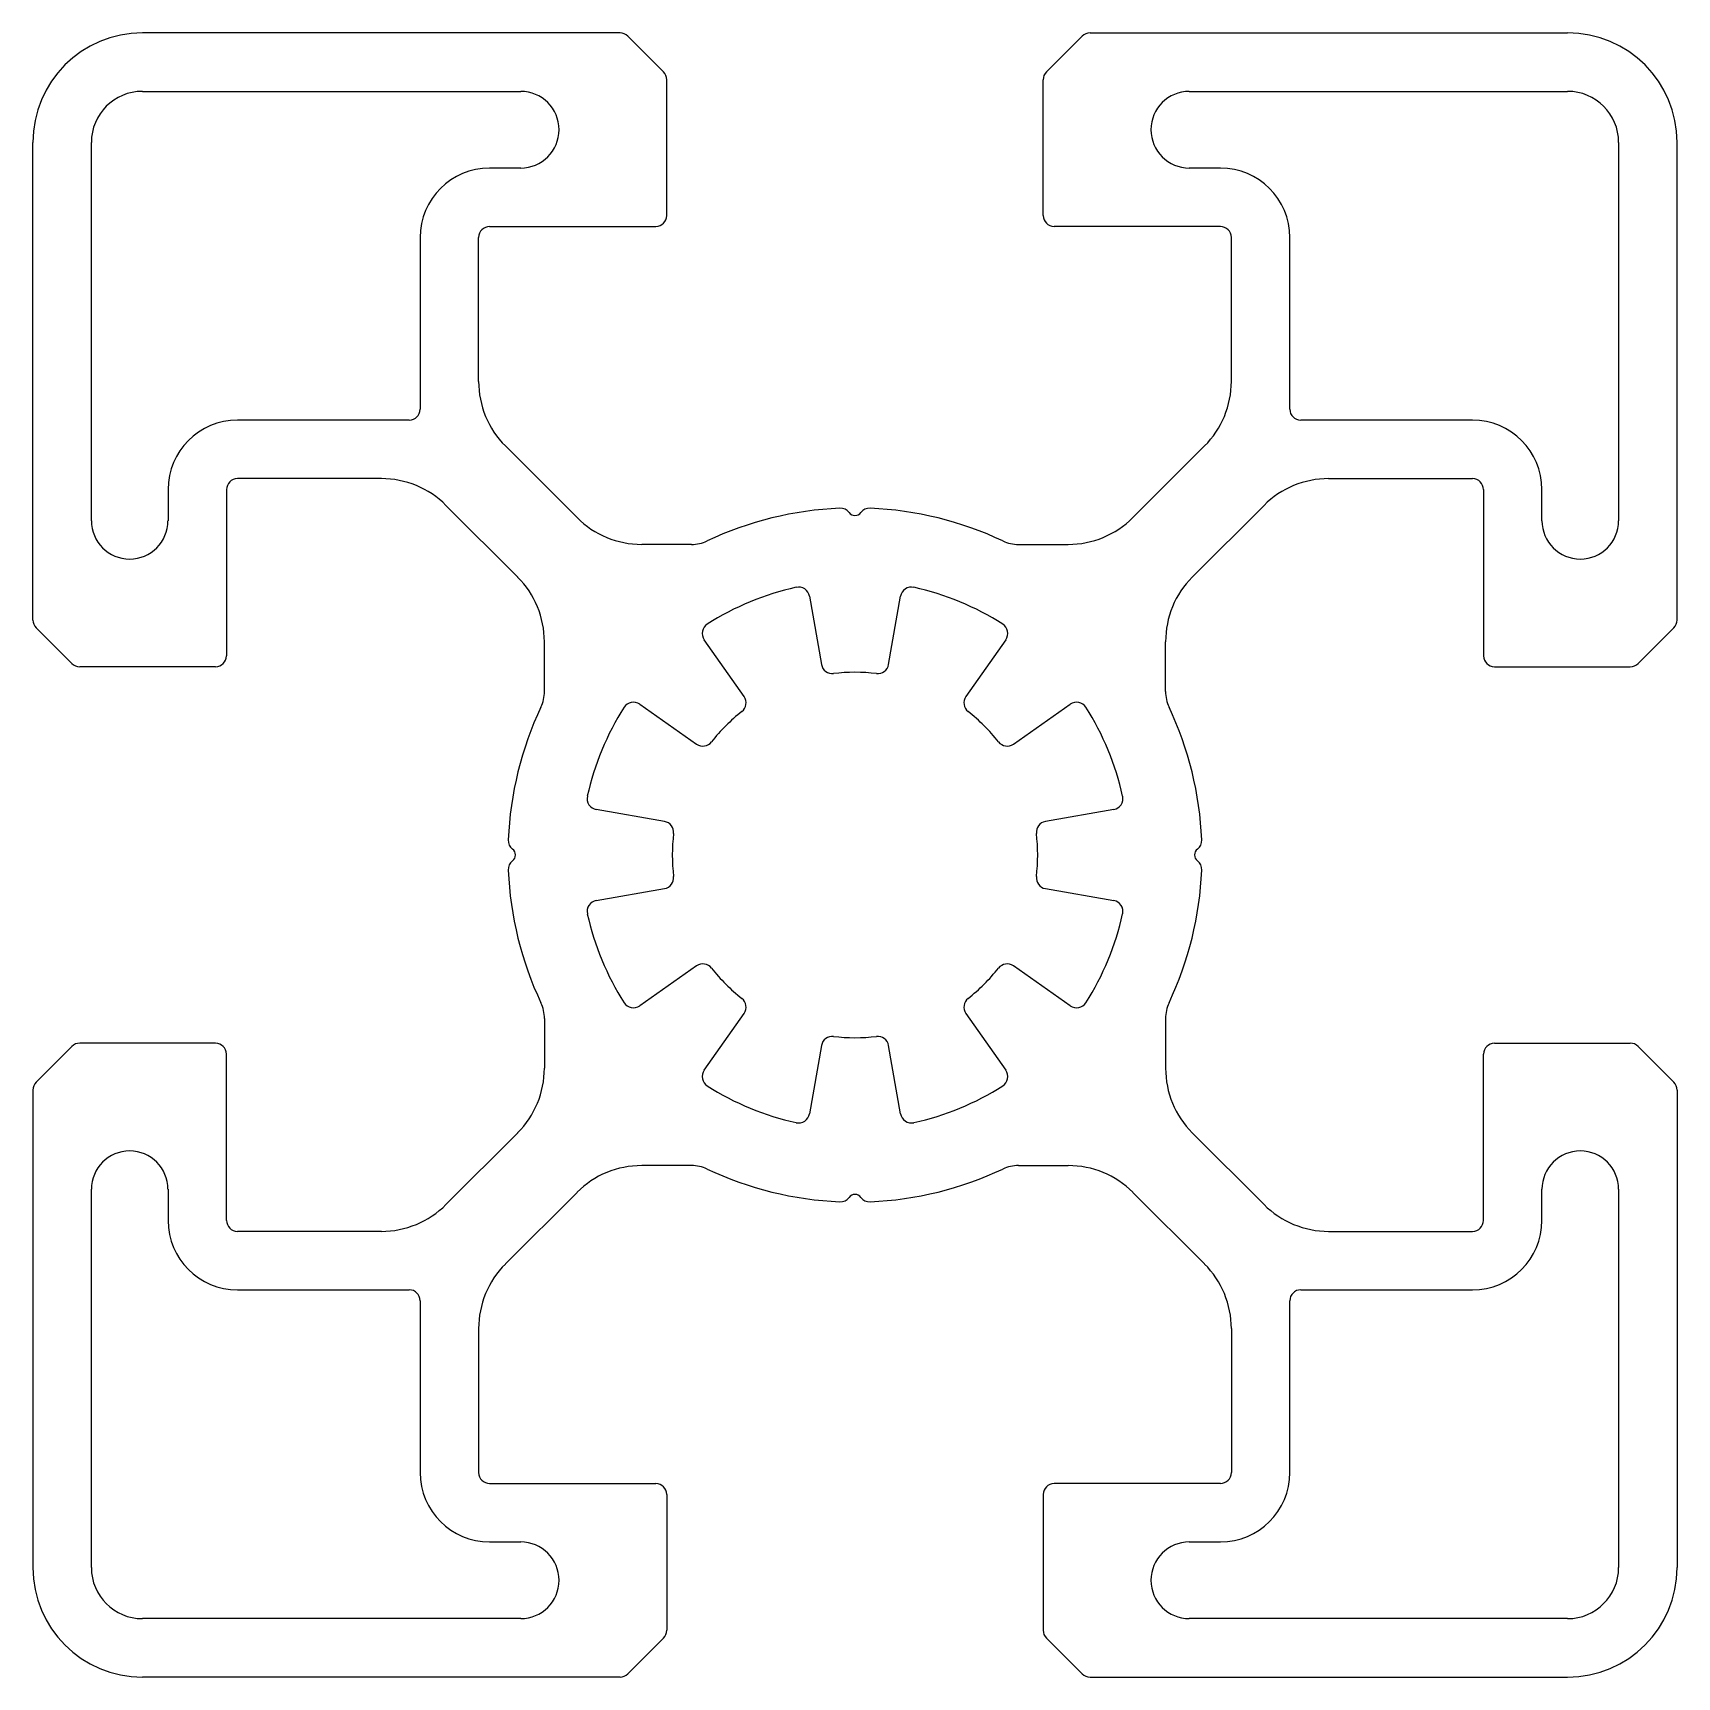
# Model space of a CAD drawing. Extents: x 2624.9 to 2669.9, y 1969.8 to 2014.8.
import ezdxf

# ---------------------------------------------------------------- set-up
doc = ezdxf.new("R2010")
doc.units = 0
doc.layers.get('0').update_dxf_attribs({"linetype": 'CONTINUOUS'})

msp = doc.modelspace()

# ---------------------------------------------------------------- linework, layer by layer
for p, q in [((2641.009, 2014.841), (2627.94, 2014.841)), ((2641.221, 2014.753), (2642.202, 2013.771)), ((2653.66, 2014.753), (2652.678, 2013.771)), ((2653.872, 2014.841), (2666.94, 2014.841)), ((2642.29, 2009.842), (2642.29, 2013.559)), ((2652.59, 2009.842), (2652.59, 2013.559)), ((2627.94, 2013.241), (2638.291, 2013.241)), ((2656.589, 2013.241), (2666.94, 2013.241)), ((2624.94, 1998.772), (2624.94, 2011.841)), ((2626.54, 2001.49), (2626.54, 2011.841)), ((2668.34, 2011.841), (2668.34, 2001.49)), ((2669.94, 1998.772), (2669.94, 2011.841)), ((2638.291, 2011.142), (2637.44, 2011.142)), ((2657.44, 2011.142), (2656.589, 2011.142)), ((2637.44, 2009.542), (2641.99, 2009.542)), ((2657.44, 2009.542), (2652.89, 2009.542)), ((2635.54, 2009.242), (2635.54, 2004.541)), ((2637.14, 2005.303), (2637.14, 2009.242)), ((2657.74, 2005.303), (2657.74, 2009.242)), ((2659.34, 2004.541), (2659.34, 2009.242)), ((2635.24, 2004.241), (2630.539, 2004.241)), ((2664.342, 2004.241), (2659.64, 2004.241)), ((2637.872, 2003.535), (2639.834, 2001.573)), ((2657.008, 2003.535), (2655.046, 2001.573)), ((2634.478, 2002.641), (2630.539, 2002.641)), ((2660.402, 2002.641), (2664.342, 2002.641)), ((2628.639, 2002.341), (2628.639, 2001.49)), ((2630.239, 2002.341), (2630.239, 1997.791)), ((2664.642, 2002.341), (2664.642, 1997.791)), ((2666.242, 2001.49), (2666.242, 2002.341)), ((2636.246, 2001.908), (2638.208, 1999.947)), ((2658.634, 2001.908), (2656.672, 1999.947)), ((2642.968, 2000.841), (2641.602, 2000.841)), ((2651.912, 2000.841), (2653.278, 2000.841)), ((2646.191, 1999.425), (2646.521, 1997.552)), ((2648.359, 1997.552), (2648.689, 1999.425)), ((2625.028, 1998.56), (2626.01, 1997.579)), ((2669.852, 1998.56), (2668.871, 1997.579)), ((2638.94, 1996.813), (2638.94, 1998.179)), ((2644.405, 1996.675), (2643.314, 1998.233)), ((2651.566, 1998.233), (2650.475, 1996.675)), ((2655.94, 1996.813), (2655.94, 1998.179)), ((2629.939, 1997.491), (2626.222, 1997.491)), ((2664.942, 1997.491), (2668.659, 1997.491)), ((2641.547, 1996.467), (2643.106, 1995.376)), ((2651.775, 1995.376), (2653.333, 1996.467)), ((2642.229, 1993.26), (2640.356, 1993.59)), ((2654.525, 1993.59), (2652.651, 1993.26)), ((2640.356, 1991.092), (2642.229, 1991.422)), ((2652.651, 1991.422), (2654.525, 1991.092)), ((2643.106, 1989.306), (2641.547, 1988.215)), ((2653.333, 1988.215), (2651.775, 1989.306)), ((2638.94, 1987.869), (2638.94, 1986.503)), ((2643.314, 1986.448), (2644.405, 1988.006)), ((2650.475, 1988.006), (2651.566, 1986.448)), ((2655.94, 1987.869), (2655.94, 1986.503)), ((2625.028, 1986.121), (2626.01, 1987.103)), ((2629.939, 1987.191), (2626.222, 1987.191)), ((2630.239, 1982.341), (2630.239, 1986.891)), ((2646.521, 1987.13), (2646.191, 1985.256)), ((2648.689, 1985.256), (2648.359, 1987.13)), ((2664.642, 1982.341), (2664.642, 1986.891)), ((2664.942, 1987.191), (2668.659, 1987.191)), ((2669.852, 1986.121), (2668.871, 1987.103)), ((2624.94, 1985.909), (2624.94, 1972.841)), ((2669.94, 1985.909), (2669.94, 1972.841)), ((2636.246, 1982.773), (2638.208, 1984.735)), ((2658.634, 1982.773), (2656.672, 1984.735)), ((2642.968, 1983.841), (2641.602, 1983.841)), ((2651.912, 1983.841), (2653.278, 1983.841)), ((2626.54, 1972.841), (2626.54, 1983.191)), ((2628.639, 1983.191), (2628.639, 1982.341)), ((2666.242, 1982.341), (2666.242, 1983.191)), ((2668.34, 1983.191), (2668.34, 1972.841)), ((2637.872, 1981.147), (2639.834, 1983.108)), ((2657.008, 1981.147), (2655.046, 1983.108)), ((2634.478, 1982.041), (2630.539, 1982.041)), ((2660.402, 1982.041), (2664.342, 1982.041)), ((2630.539, 1980.441), (2635.24, 1980.441)), ((2635.54, 1980.141), (2635.54, 1975.439)), ((2659.34, 1975.439), (2659.34, 1980.141)), ((2659.64, 1980.441), (2664.342, 1980.441)), ((2637.14, 1979.379), (2637.14, 1975.439)), ((2657.74, 1979.379), (2657.74, 1975.439)), ((2637.44, 1975.139), (2641.99, 1975.139)), ((2657.44, 1975.139), (2652.89, 1975.139)), ((2642.29, 1974.839), (2642.29, 1971.122)), ((2652.59, 1974.839), (2652.59, 1971.122)), ((2637.44, 1973.539), (2638.291, 1973.539)), ((2656.589, 1973.539), (2657.44, 1973.539)), ((2638.291, 1971.441), (2627.94, 1971.441)), ((2666.94, 1971.441), (2656.589, 1971.441)), ((2641.221, 1969.929), (2642.202, 1970.91)), ((2653.66, 1969.929), (2652.678, 1970.91)), ((2641.009, 1969.841), (2627.94, 1969.841)), ((2653.872, 1969.841), (2666.94, 1969.841))]:
    msp.add_line(p, q)
for centre, radius, start, end in [((2627.94, 2011.841), 3, 90, 180), ((2641.009, 2014.541), 0.3, 45, 90), ((2653.872, 2014.541), 0.3, 90, 135), ((2666.94, 2011.841), 3, 0, 90), ((2641.99, 2013.559), 0.3, 0, 45), ((2652.89, 2013.559), 0.3, 135, 180), ((2627.94, 2011.841), 1.4, 90, 180), ((2638.291, 2012.191), 1.049, 270, 90), ((2656.589, 2012.191), 1.049, 90, 270), ((2666.94, 2011.841), 1.4, 0, 90), ((2637.44, 2009.242), 1.9, 90, 180), ((2657.44, 2009.242), 1.9, 0, 90), ((2641.99, 2009.842), 0.3, 270, 360), ((2652.89, 2009.842), 0.3, 180, 270), ((2637.44, 2009.242), 0.3, 90, 180), ((2657.44, 2009.242), 0.3, 0, 90), ((2639.64, 2005.303), 2.5, 180, 225), ((2655.24, 2005.303), 2.5, 315, 0), ((2635.24, 2004.541), 0.3, 270, 360), ((2659.64, 2004.541), 0.3, 180, 270), ((2630.539, 2002.341), 1.9, 90, 180), ((2664.342, 2002.341), 1.9, 0, 90), ((2630.539, 2002.341), 0.3, 90, 180), ((2634.478, 2000.141), 2.5, 45, 90), ((2660.402, 2000.141), 2.5, 90, 135), ((2664.342, 2002.341), 0.3, 0, 90), ((2647.44, 1992.341), 9.5, 92.4933, 115.2088), ((2647.04, 2001.532), 0.3, 36.8283, 92.4933), ((2647.44, 2001.832), 0.2, 216.8283, 323.1717), ((2647.84, 2001.532), 0.3, 87.5067, 143.1717), ((2647.44, 1992.341), 9.5, 64.7912, 87.5067), ((2627.589, 2001.49), 1.049, 180, 0), ((2641.602, 2003.341), 2.5, 225, 270), ((2653.278, 2003.341), 2.5, 270, 315), ((2667.291, 2001.49), 1.049, 180, 0), ((2642.968, 2001.841), 1, 270, 295.2088), ((2651.912, 2001.841), 1, 244.7912, 270), ((2636.44, 1998.179), 2.5, 0, 45), ((2658.44, 1998.179), 2.5, 135, 180), ((2647.44, 1992.341), 7.5, 102.388, 122.612), ((2645.896, 1999.373), 0.3, 10, 102.388), ((2648.985, 1999.373), 0.3, 77.612, 170), ((2647.44, 1992.341), 7.5, 57.388, 77.612), ((2625.24, 1998.772), 0.3, 180, 225), ((2643.56, 1998.406), 0.3, 122.612, 215), ((2651.321, 1998.406), 0.3, 325, 57.388), ((2669.64, 1998.772), 0.3, 315, 360), ((2626.222, 1997.791), 0.3, 225, 270), ((2629.939, 1997.791), 0.3, 270, 0), ((2646.817, 1997.604), 0.3, 190, 276.7551), ((2648.064, 1997.604), 0.3, 263.2449, 350), ((2664.942, 1997.791), 0.3, 180, 270), ((2668.659, 1997.791), 0.3, 270, 315), ((2647.44, 1992.341), 5, 83.2449, 96.7551), ((2637.94, 1996.813), 1, 334.7912, 0), ((2644.159, 1996.503), 0.3, 308.2449, 35), ((2650.721, 1996.503), 0.3, 145, 231.7551), ((2656.94, 1996.813), 1, 180, 205.2088), ((2647.44, 1992.341), 9.5, 154.7912, 177.5067), ((2647.44, 1992.341), 7.5, 147.388, 167.612), ((2641.375, 1996.221), 0.3, 55, 147.388), ((2647.44, 1992.341), 5, 128.2449, 141.7551), ((2647.44, 1992.341), 5, 38.2449, 51.7551), ((2653.505, 1996.221), 0.3, 32.612, 125), ((2647.44, 1992.341), 7.5, 12.388, 32.612), ((2647.44, 1992.341), 9.5, 2.4933, 25.2088), ((2643.278, 1995.622), 0.3, 235, 321.7551), ((2651.603, 1995.622), 0.3, 218.2449, 305), ((2640.408, 1993.885), 0.3, 167.612, 260), ((2654.473, 1993.885), 0.3, 280, 12.388), ((2642.177, 1992.964), 0.3, 353.2449, 80), ((2652.703, 1992.964), 0.3, 100, 186.7551), ((2638.249, 1992.741), 0.3, 177.5067, 233.1717), ((2647.44, 1992.341), 5, 173.2449, 186.7551), ((2647.44, 1992.341), 5, 353.2449, 6.7551), ((2656.632, 1992.741), 0.3, 306.8283, 2.4933), ((2638.249, 1991.94), 0.3, 126.8283, 182.4933), ((2637.949, 1992.341), 0.2, 306.8283, 53.1717), ((2656.931, 1992.341), 0.2, 126.8283, 233.1717), ((2656.632, 1991.94), 0.3, 357.5067, 53.1717), ((2647.44, 1992.341), 9.5, 182.4933, 205.2088), ((2642.177, 1991.717), 0.3, 280, 6.7551), ((2652.703, 1991.717), 0.3, 173.2449, 260), ((2647.44, 1992.341), 9.5, 334.7912, 357.5067), ((2640.408, 1990.796), 0.3, 100, 192.388), ((2654.473, 1990.796), 0.3, 347.612, 80), ((2647.44, 1992.341), 7.5, 192.388, 212.612), ((2647.44, 1992.341), 7.5, 327.388, 347.612), ((2643.278, 1989.06), 0.3, 38.2449, 125), ((2647.44, 1992.341), 5, 218.2449, 231.7551), ((2647.44, 1992.341), 5, 308.2449, 321.7551), ((2651.603, 1989.06), 0.3, 55, 141.7551), ((2637.94, 1987.869), 1, 0, 25.2088), ((2641.375, 1988.46), 0.3, 212.612, 305), ((2644.159, 1988.178), 0.3, 325, 51.7551), ((2650.721, 1988.178), 0.3, 128.2449, 215), ((2653.505, 1988.46), 0.3, 235, 327.388), ((2656.94, 1987.869), 1, 154.7912, 180), ((2646.817, 1987.077), 0.3, 83.2449, 170), ((2647.44, 1992.341), 5, 263.2449, 276.7551), ((2648.064, 1987.077), 0.3, 10, 96.7551), ((2626.222, 1986.891), 0.3, 90, 135), ((2629.939, 1986.891), 0.3, 0, 90), ((2664.942, 1986.891), 0.3, 90, 180), ((2668.659, 1986.891), 0.3, 45, 90), ((2636.44, 1986.503), 2.5, 315, 360), ((2643.56, 1986.276), 0.3, 145, 237.388), ((2651.321, 1986.276), 0.3, 302.612, 35), ((2658.44, 1986.503), 2.5, 180, 225), ((2625.24, 1985.909), 0.3, 135, 180), ((2647.44, 1992.341), 7.5, 237.388, 257.612), ((2647.44, 1992.341), 7.5, 282.388, 302.612), ((2669.64, 1985.909), 0.3, 0, 45), ((2645.896, 1985.308), 0.3, 257.612, 350), ((2648.985, 1985.308), 0.3, 190, 282.388), ((2627.589, 1983.191), 1.049, 0, 180), ((2667.291, 1983.191), 1.049, 0, 180), ((2641.602, 1981.341), 2.5, 90, 135), ((2642.968, 1982.841), 1, 64.7912, 90), ((2647.44, 1992.341), 9.5, 244.7912, 267.5067), ((2647.44, 1992.341), 9.5, 272.4933, 295.2088), ((2651.912, 1982.841), 1, 90, 115.2088), ((2653.278, 1981.341), 2.5, 45, 90), ((2634.478, 1984.541), 2.5, 270, 315), ((2647.04, 1983.149), 0.3, 267.5067, 323.1717), ((2647.44, 1982.85), 0.2, 36.8283, 143.1717), ((2647.84, 1983.149), 0.3, 216.8283, 272.4933), ((2660.402, 1984.541), 2.5, 225, 270), ((2630.539, 1982.341), 1.9, 180, 270), ((2630.539, 1982.341), 0.3, 180, 270), ((2664.342, 1982.341), 1.9, 270, 360), ((2664.342, 1982.341), 0.3, 270, 0), ((2639.64, 1979.379), 2.5, 135, 180), ((2655.24, 1979.379), 2.5, 0, 45), ((2635.24, 1980.141), 0.3, 0, 90), ((2659.64, 1980.141), 0.3, 90, 180), ((2637.44, 1975.439), 1.9, 180, 270), ((2637.44, 1975.439), 0.3, 180, 270), ((2641.99, 1974.839), 0.3, 0, 90), ((2652.89, 1974.839), 0.3, 90, 180), ((2657.44, 1975.439), 1.9, 270, 360), ((2657.44, 1975.439), 0.3, 270, 0), ((2638.291, 1972.49), 1.049, 270, 90), ((2656.589, 1972.49), 1.049, 90, 270), ((2627.94, 1972.841), 3, 180, 270), ((2627.94, 1972.841), 1.4, 180, 270), ((2666.94, 1972.841), 1.4, 270, 0), ((2666.94, 1972.841), 3, 270, 360), ((2641.99, 1971.122), 0.3, 315, 360), ((2652.89, 1971.122), 0.3, 180, 225), ((2641.009, 1970.141), 0.3, 270, 315), ((2653.872, 1970.141), 0.3, 225, 270)]:
    msp.add_arc(centre, radius, start, end)

doc.saveas('drawing.dxf')
